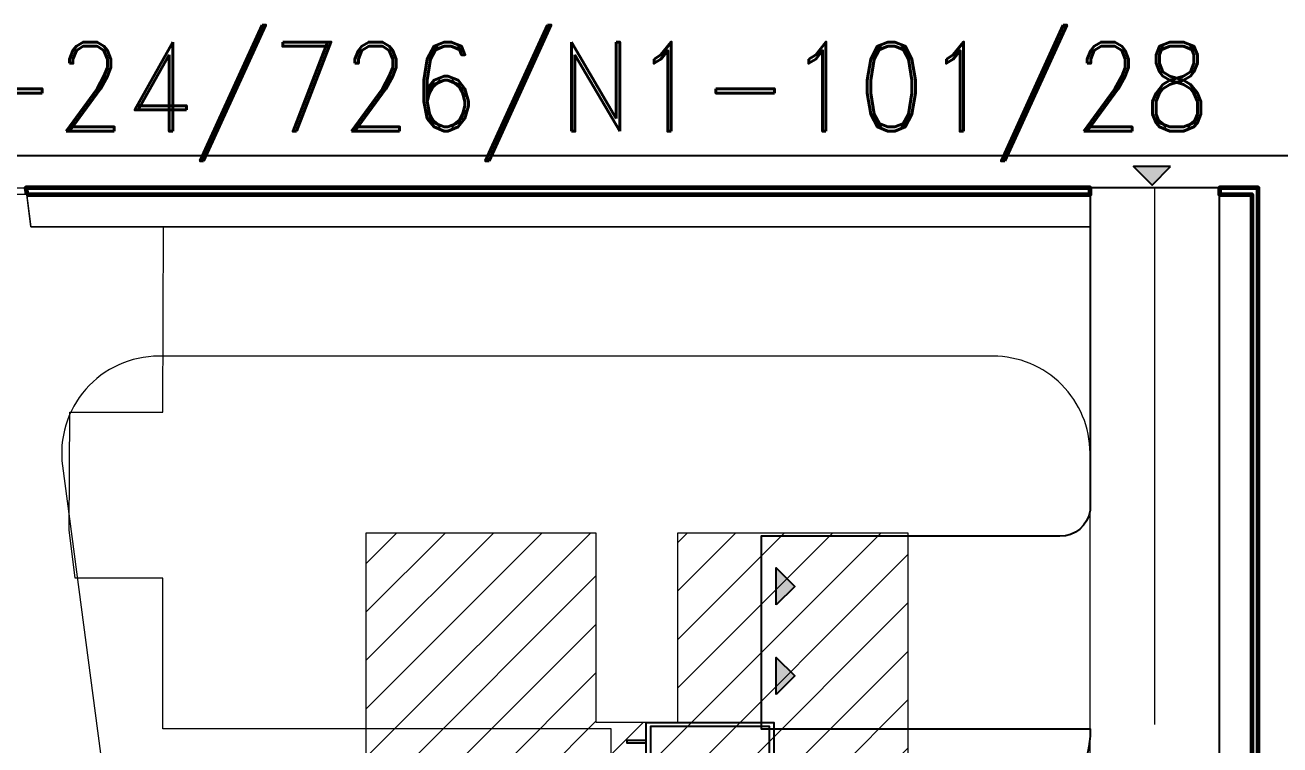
# Model space of a CAD drawing. Header units: millimetres. Extents: x 2061841 to 105821645, y -77612 to 48520811.
# Drawn here: x 2517186 to 2520484, y 38112 to 40003 of the extents above; entities that cross this region are included whole.
import ezdxf

# ---------------------------------------------------------------- set-up
doc = ezdxf.new("R2010")
doc.units = ezdxf.units.MM
doc.header["$LTSCALE"] = 10
doc.header["$MEASUREMENT"] = 0
for name, color, linetype in [('A-Parking Bays', 253, 'Continuous'), ('BORDER', 5, 'Continuous'), ('VIN-T', 2, 'Continuous')]:
    doc.layers.add(name, color=color, linetype=linetype)
doc.layers.add('A-Site', color=253, linetype='Continuous', lineweight=9)
doc.layers.add('Layer1', color=253, linetype='Continuous', lineweight=5)
doc.styles.add('RD', font='romand.shx', dxfattribs={"width": 0.9, "height": 225})

# ---------------------------------------------------------------- blocks, each defined once
blk = doc.blocks.new('A$C8e09e99a')
at = {"layer": 'A-Parking Bays', "ltscale": 125, "transparency": 33554483}
h = blk.add_hatch(color=256, dxfattribs=at)
h.dxf.hatch_style = 1
h.paths.add_polyline_path([(-1726, 1733), (1726, 1733), (0, 0)])
at = {"layer": 'A-Parking Bays', "ltscale": 125, "transparency": 33554534}
blk.add_lwpolyline([(-1726, 1733), (1726, 1733), (0, 0), (-1726, 1733)], dxfattribs=at)

msp = doc.modelspace()

# ---------------------------------------------------------------- hatches: boundary and pattern name
at = {"layer": 'Layer1'}
h = msp.add_hatch(dxfattribs=at)
h.set_pattern_fill('ANSI31', color=6, scale=28.35)
h.set_pattern_definition([(45, (2313095.84, 75590.35), (-63.647565, 63.647565), [])])
h.paths.add_polyline_path([(2519506.8, 38668.5), (2518900.1, 38668.5), (2518900.1, 38170.9), (2518686.7, 38170.9), (2518686.7, 38668.5), (2518081.2, 38668.5), (2518081.2, 36278.8), (2518653.2, 36278.8), (2518653.2, 36738.1), (2518929.8, 36738.1), (2518929.8, 36278.8), (2519506.8, 36278.8)])

# ---------------------------------------------------------------- linework, layer by layer
at = {"lineweight": 15, "ltscale": 10, "transparency": 33554559}
msp.add_line((2520154.6, 38165.3), (2520154.6, 39575.7), dxfattribs=at)
at = {"lineweight": 15, "ltscale": 10, "transparency": 33554687}
for points in [[(2520324.7, 39576), (2520324.7, 33412.4, -0.414214), (2519729.3, 32817), (2517850.7, 32817, -0.437863), (2517202.2, 33412.4), (2517202.2, 35443.7, -0.076844), (2517214.1, 35520.7, 0.067138), (2517308.5, 36062.1), (2516844.2, 39575.7), (2517187.4, 39575.7), (2517200.5, 39473.4), (2519984.5, 39473.6), (2519984.5, 39576)], [(2517649.5, 36079.1, -0.068902), (2517542.4, 35430.6), (2517542.4, 33412.4, 0.414214), (2517797.5, 33157.2), (2519729.3, 33157.2, 0.414214), (2519984.5, 33412.4), (2519984.5, 38878.2, 0.414214), (2519729.3, 39133.4), (2517536.9, 39133.4, 0.453245), (2517283.9, 38844.8)]]:
    msp.add_lwpolyline(points, format="xyb", close=True, dxfattribs=at)
at = {"color": 253}
msp.add_lwpolyline([(2520324.7, 32715), (2520324.7, 39575.7), (2519984.5, 39575.7), (2519984.5, 38728, -0.38121), (2519905.1, 38660), (2519119.8, 38660), (2519119.8, 38154), (2519984.5, 38154), (2519984.5, 38135, -0.211939), (2519885.5, 37942.6), (2519761.1, 37834.4, 0.216988), (2519644.3, 37577.8), (2519644.3, 34626.3, 0.186161)], format="xyb", dxfattribs=at)
at = {"color": 253, "lineweight": 9, "transparency": 33554483}
msp.add_lwpolyline([(2518144.8, 35802), (2518144.8, 36738.1), (2518388.6, 36738.1), (2518388.6, 36908.2), (2518706, 36908.2), (2518706, 37163.4), (2518538.9, 37163.4), (2518538.9, 37989.8), (2518726, 37989.8), (2518726, 38154), (2517548, 38154), (2517548, 38549.8), (2517317.5, 38549.8), (2517301.4, 38677), (2517302.8, 38986.3), (2517548, 38986.3), (2517549.5, 39473.6), (2517200.5, 39473.2), (2517189.9, 39558.6), (2516846.4, 39558.6), (2517308.5, 36062.1, -0.166689), (2516827.6, 34818.3)], format="xyb", dxfattribs=at)
at = {"color": 253, "lineweight": 9}
msp.add_lwpolyline([(2517189.9, 39558.6), (2519984.5, 39558.6), (2519984.5, 39473.6), (2517200.4, 39473.6), (2517189.9, 39558.6)], dxfattribs=at)
msp.add_lwpolyline([(2520324.7, 32732), (2520409.7, 32732), (2520409.7, 39558.6), (2520324.7, 39558.6)], close=True, dxfattribs=at)
at = {"lineweight": 15, "ltscale": 10, "transparency": 33554559}
msp.add_lwpolyline([(2517649.5, 36079.1, -0.068902), (2517542.4, 35430.6), (2517542.4, 33412.4, 0.414214), (2517797.5, 33157.2), (2519729.3, 33157.2, 0.414214), (2519984.5, 33412.4), (2519984.5, 38878.2, 0.414214), (2519729.3, 39133.4), (2517536.9, 39133.4, 0.453245), (2517283.9, 38844.8)], format="xyb", close=True, dxfattribs=at)
at = {"color": 253}
msp.add_lwpolyline([(2519142.5, 38057.8), (2519142.5, 38159.6), (2518829.3, 38159.6), (2518829.3, 37989.8), (2519153.8, 37989.8), (2519153.8, 37978.4), (2518818, 37978.4), (2518818, 38170.9), (2519153.8, 38170.9), (2519153.8, 38057.8), (2519142.5, 38057.8)], dxfattribs=at)
msp.add_lwpolyline([(2518818, 38123), (2518767, 38123), (2518767, 38117.3), (2518818, 38117.3)], close=True, dxfattribs=at)
at = {"layer": 'A-Site', "color": 6, "lineweight": 60}
for points in [[(2517189.9, 39558.6), (2519984.5, 39558.6), (2519984.5, 39575.7), (2517187.4, 39575.7)], [(2520324.7, 32715), (2520426.7, 32715), (2520426.7, 39575.7), (2520324.7, 39575.7), (2520324.7, 39558.6), (2520409.7, 39558.6), (2520409.7, 32732), (2520324.7, 32732)]]:
    msp.add_lwpolyline(points, close=True, dxfattribs=at)
at = {"layer": 'BORDER'}
msp.add_lwpolyline([(2522870.4, 39661.1), (2522870.4, 32374.9), (2511370.4, 32374.9), (2511370.4, 39661.1)], close=True, dxfattribs=at)
at = {"layer": 'Layer1', "color": 1}
for p, q in [((2518900.1, 38657.8), (2518900.1, 38170.9)), ((2518900.1, 38170.9, 0), (2518686.7, 38170.9, 0))]:
    msp.add_line(p, q, dxfattribs=at)
at = {"layer": 'Layer1', "color": 1, "elevation": 0}
for points in [[(2518686.7, 38170.9), (2518686.7, 38668.5), (2518081.2, 38668.5), (2518081.2, 36278.8), (2518653.2, 36278.8)], [(2518929.8, 36278.8), (2519506.8, 36278.8), (2519506.8, 38668.5), (2518900.1, 38668.5)]]:
    msp.add_lwpolyline(points, dxfattribs=at)
msp.add_lwpolyline([(2519506.8, 38668.5), (2518900.1, 38668.5), (2518900.1, 38170.9), (2518686.7, 38170.9), (2518686.7, 38668.5), (2518081.2, 38668.5), (2518081.2, 36278.8), (2518653.2, 36278.8), (2518653.2, 36738.1), (2518929.8, 36738.1), (2518929.8, 36278.8), (2519506.8, 36278.8)], close=True, dxfattribs=at)

# ---------------------------------------------------------------- block references
at = {"color": 253, "ltscale": 125, "xscale": -0.02834999999999968, "yscale": 0.02834999999999968, "zscale": 0.02834999999999968}
msp.add_blockref('A$C8e09e99a', (2520147.5, 39582.3), dxfattribs=at)
at = {"color": 253, "ltscale": 125, "xscale": 0.02834999999999979, "yscale": 0.02834999999999979, "zscale": 0.02834999999999979, "rotation": 90}
for p in [(2519208.8, 38528.4), (2519208.8, 38292.8)]:
    msp.add_blockref('A$C8e09e99a', p, dxfattribs=at)

# ---------------------------------------------------------------- texts
at = {"layer": 'VIN-T', "color": 1, "style": 'RD', "width": 0.9}
msp.add_text('VC/2023-24/726/N1-101/28', height=234.301, dxfattribs=at).set_placement((2515738.9, 39724.5, 413401.5))

doc.saveas('drawing.dxf')
